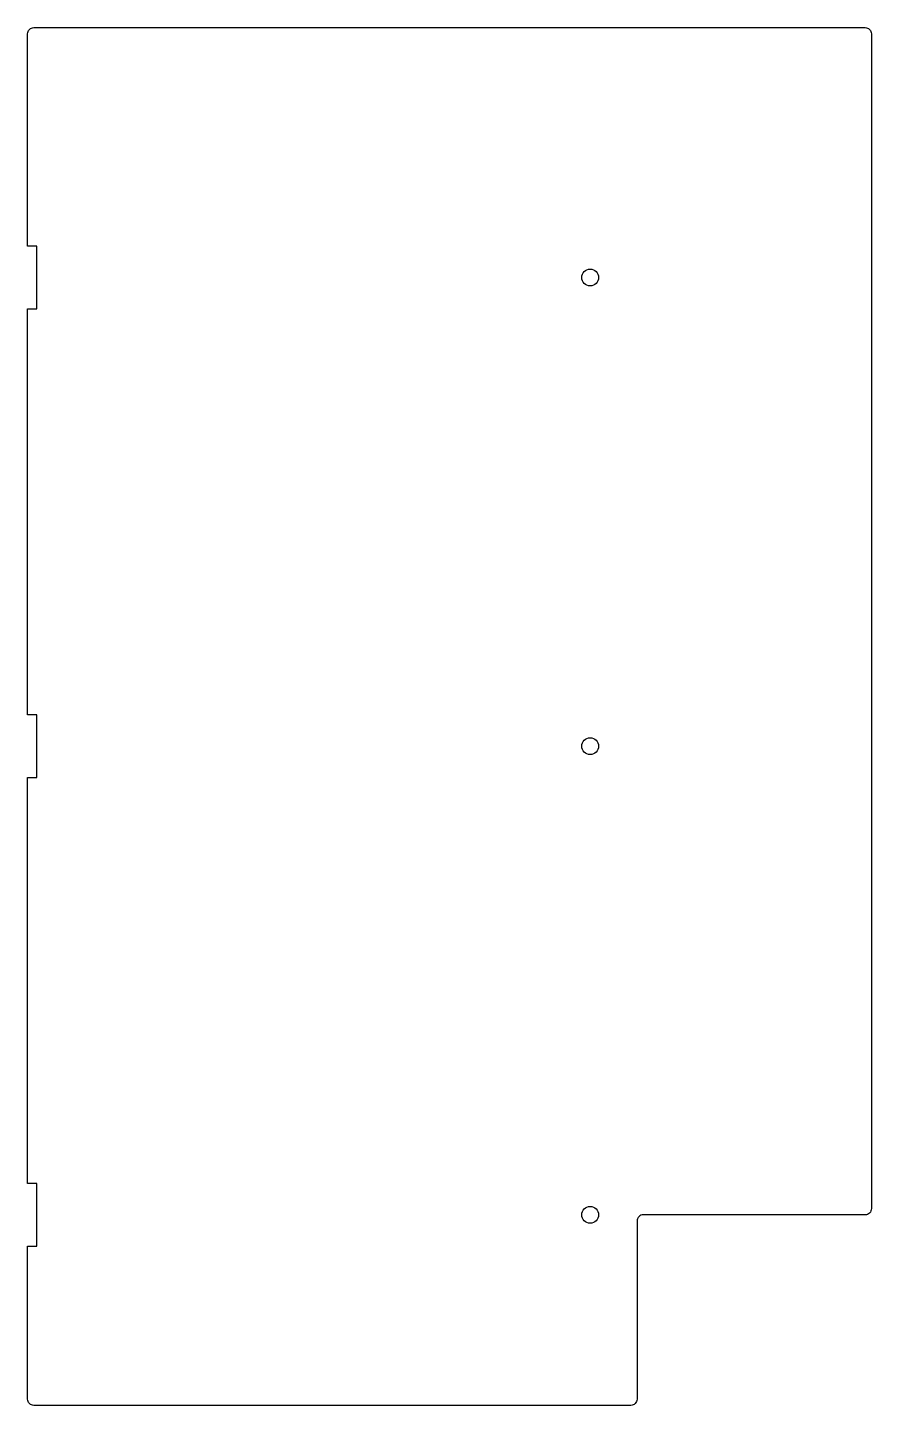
# Model space of a CAD drawing. Header units: millimetres. Extents: x -190 to 80, y 49 to 490.
import ezdxf

# ---------------------------------------------------------------- set-up
doc = ezdxf.new("R2010")
doc.units = ezdxf.units.MM
doc.layers.get('0').update_dxf_attribs({"linetype": 'CONTINUOUS'})

msp = doc.modelspace()

# ---------------------------------------------------------------- linework, layer by layer
msp.add_lwpolyline([(-190, 400), (-187, 400), (-187, 420), (-190, 420), (-190, 488, -0.414214), (-188, 490), (78, 490, -0.414214), (80, 488), (80, 112, -0.414214), (78, 110), (7, 110, 0.414214), (5, 108), (5, 51, -0.414214), (3, 49), (-188, 49, -0.414214), (-190, 51), (-190, 100), (-187, 100), (-187, 120), (-190, 120), (-190, 250), (-187, 250), (-187, 270), (-190, 270)], format="xyb", close=True)
msp.add_lwpolyline([(-190, 400), (-187, 400), (-187, 420), (-190, 420), (-190, 488, -0.414214), (-188, 490), (78, 490, -0.414214), (80, 488), (80, 112, -0.414214), (78, 110), (7, 110, 0.414214), (5, 108), (5, 51, -0.414214), (3, 49), (-188, 49, -0.414214), (-190, 51), (-190, 100), (-187, 100), (-187, 120), (-190, 120), (-190, 250), (-187, 250), (-187, 270), (-190, 270)], format="xyb", close=True)
for centre in [(-10, 410), (-10, 410), (-10, 260), (-10, 260), (-10, 110), (-10, 110)]:
    msp.add_circle(centre, 2.7)

doc.saveas('drawing.dxf')
